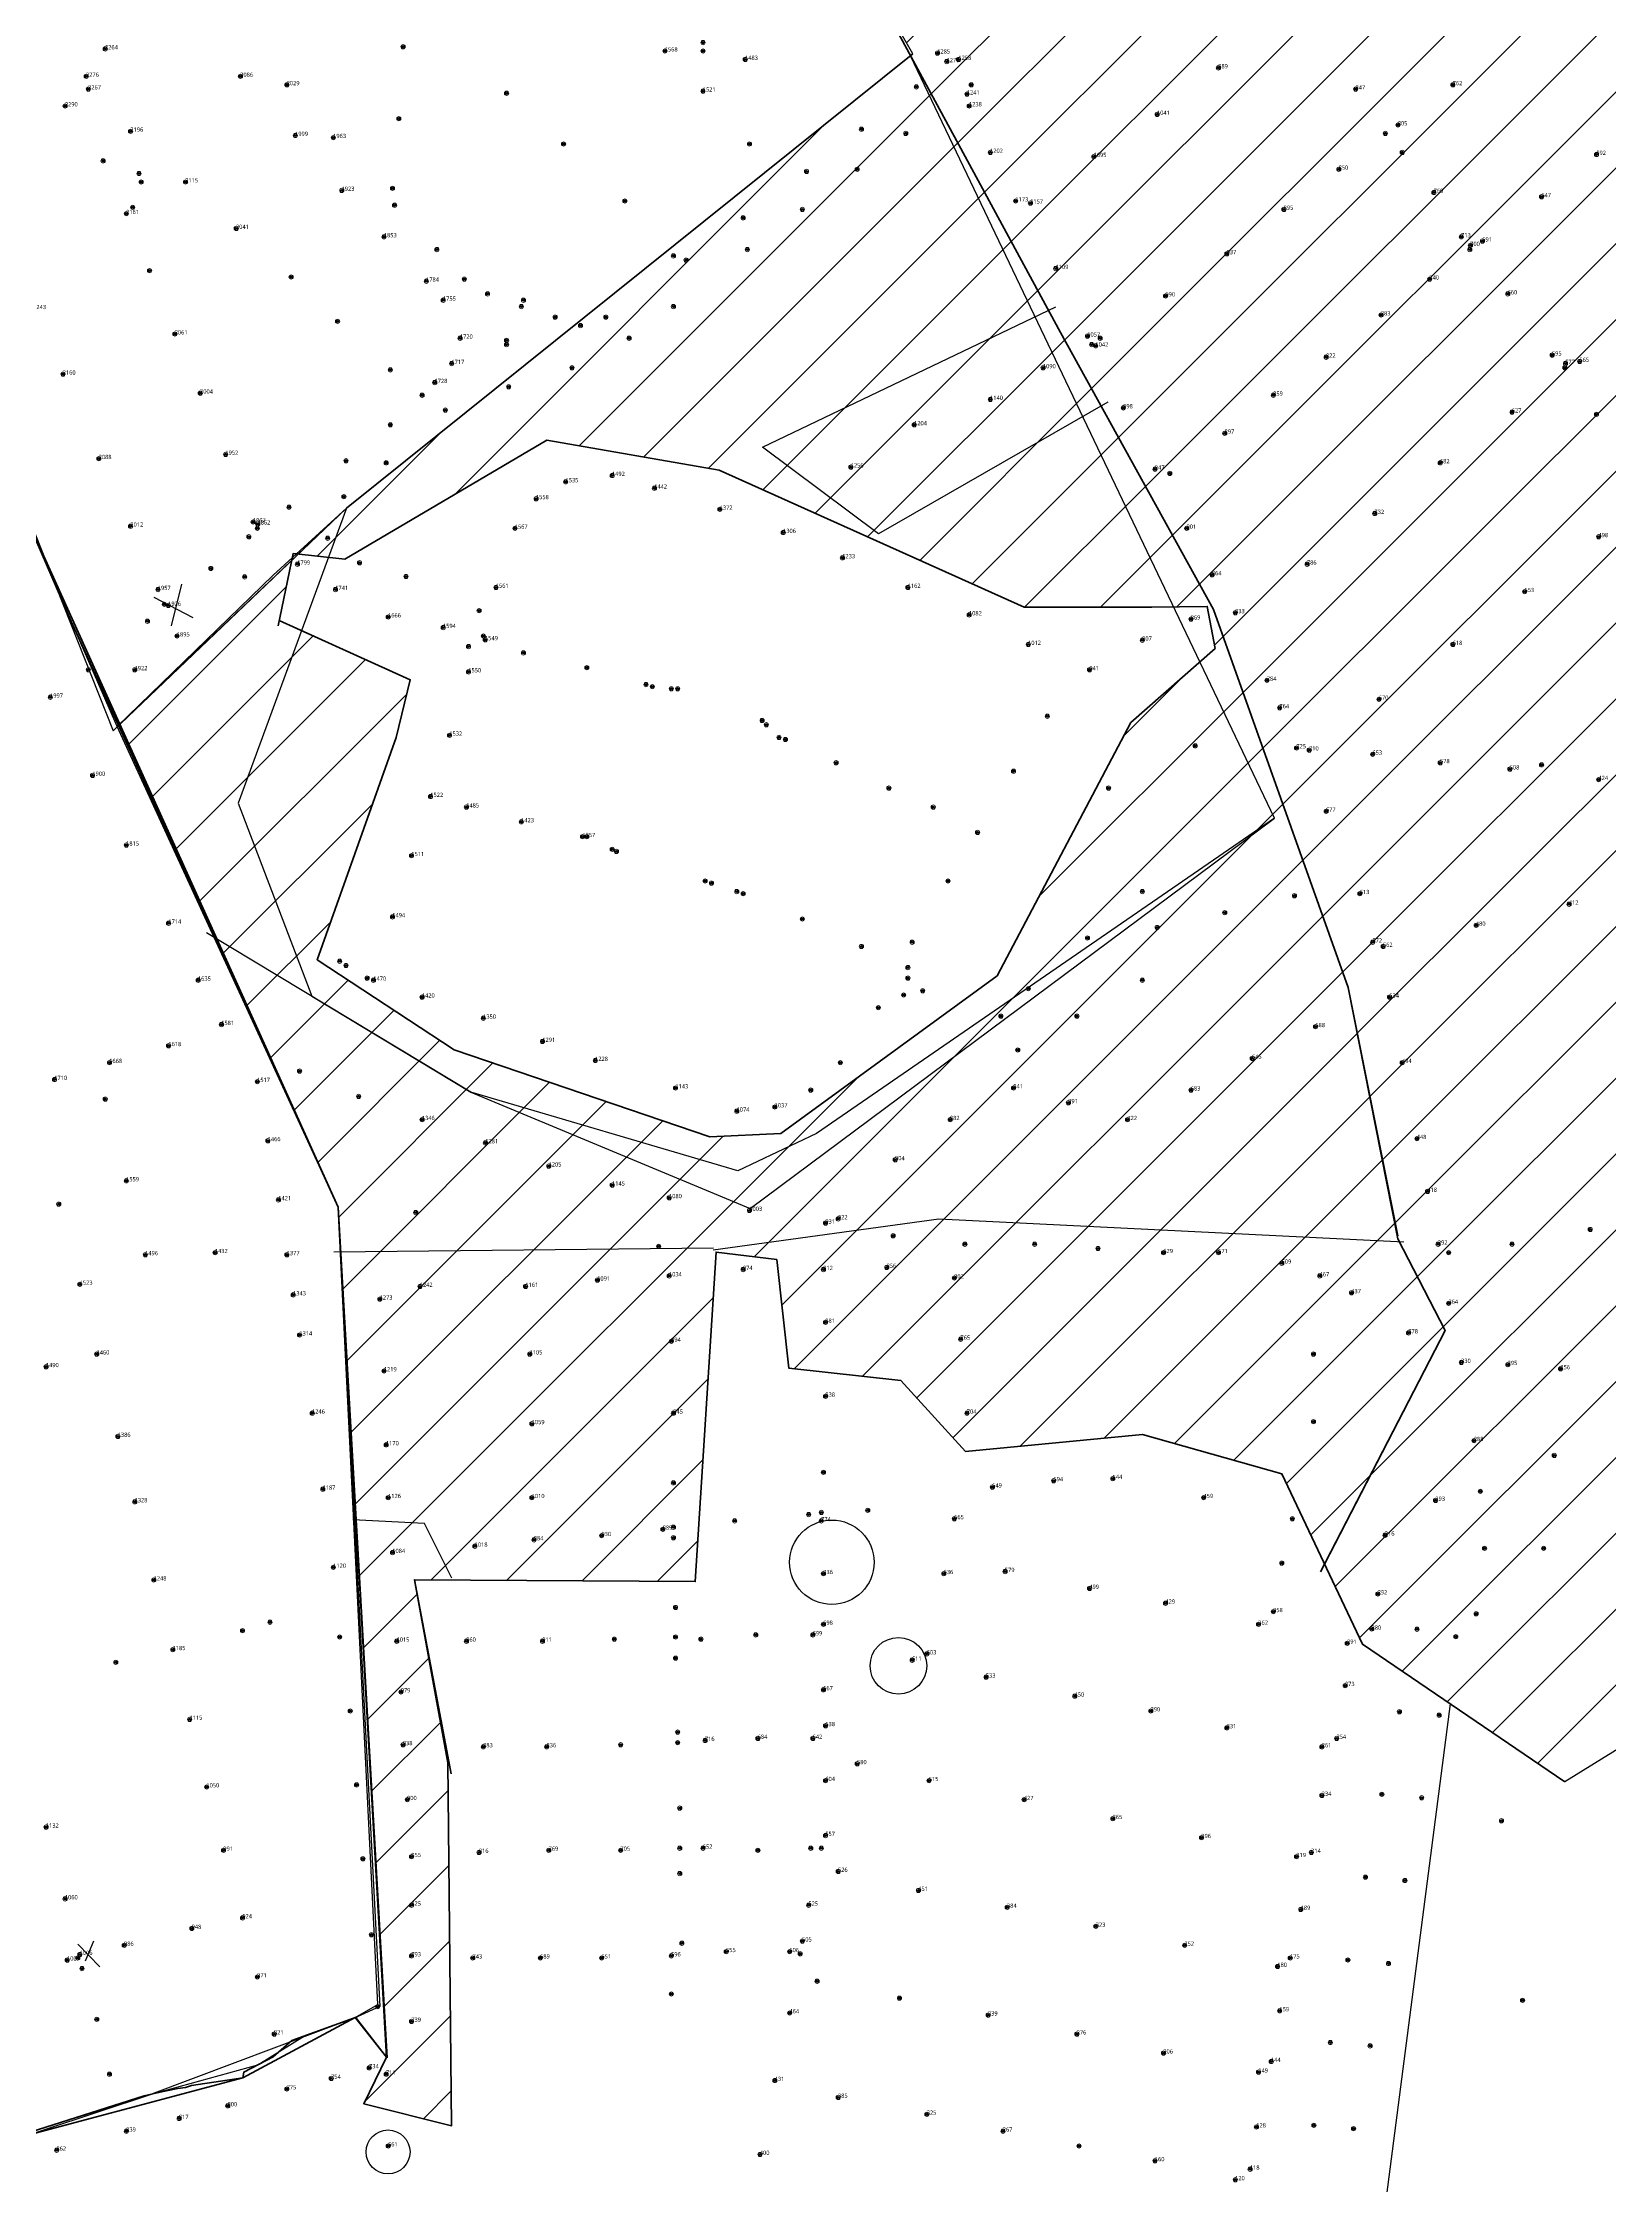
# Model space of a CAD drawing. Header units: millimetres. Extents: x 292691 to 302352, y 7824595 to 7836845.
# Drawn here: x 298081 to 298822, y 7830200 to 7831214 of the extents above; entities that cross this region are included whole.
import ezdxf

# ---------------------------------------------------------------- set-up
doc = ezdxf.new("R2010")
doc.units = ezdxf.units.MM
doc.layers.add('lista_postes', color=1, linetype='Continuous')
doc.layers.add('MANCHA_LIMITE', color=6, linetype='Continuous')
doc.styles.add('MtXpl_Open_Sans', font='')
doc.styles.get('MtXpl_Open_Sans').set_extended_font_data('Open Sans')
pattern_1 = [(45, (-10000, 0), (-17.96051224, 17.96051224), [])]

# ---------------------------------------------------------------- blocks, each defined once
blk = doc.blocks.new('symbolLayer0')
at = {"linetype": 'Continuous'}
h = blk.add_hatch(color=1, dxfattribs=at)
edge = h.paths.add_edge_path()
edge.add_arc((0.1, 0.1), 0.5, 0, 360)
at = {"color": 1, "linetype": 'Continuous', "lineweight": 20}
blk.add_circle((0.1, 0.1), 1, dxfattribs=at)
at = {"color": 1, "linetype": 'Continuous'}
blk.add_circle((0.1, 0.1), 0.5, dxfattribs=at)

msp = doc.modelspace()

# ---------------------------------------------------------------- hatches: boundary and pattern name
h = msp.add_hatch()
h.set_pattern_fill('ANSI31', color=256, scale=8)
h.set_pattern_definition(pattern_1)
h.paths.add_polyline_path([(298624.2, 7832139.2), (298230.8, 7831548.3), (298248, 7831529.8), (298266.6, 7831513.4), (298351.6, 7831414.2), (298464.1, 7831258.5), (298492.4, 7831208.7), (298491.4, 7831207.9), (298562.4, 7831076.9), (298634.8, 7830945.7), (298698.5, 7830766.7), (298722.5, 7830646.9), (298744.4, 7830604.2), (298687.4, 7830493.6), (298705.3, 7830455.7), (298801.1, 7830390.5), (299498.1, 7830821.4), (299325.3, 7831494.3)])
h.paths.add_polyline_path([(298323.7, 7832748.1), (297491.1, 7832783.1), (297193.3, 7832413.3), (297158.5, 7832289.8), (297112.3, 7832226.1), (297122.4, 7832218.8), (297129.3, 7832215.5), (297146.7, 7832201.2), (297213.1, 7832153.1), (297224, 7832126.4), (297305.8, 7832057.2), (297362.6, 7832029.9), (297412.8, 7832097.1), (297404, 7832140.3), (297580, 7832185.7), (297660.9, 7832080.2), (297828.1, 7831958.1), (297926, 7831902.7), (298039.6, 7831782.2), (298076.3, 7831714.6), (298230.8, 7831548.3), (298624.2, 7832139.2)])
h = msp.add_hatch()
h.set_pattern_fill('ANSI31', color=256, scale=8)
h.set_pattern_definition(pattern_1)
h.paths.add_polyline_path([(298562.4, 7831076.9), (298491.4, 7831207.9), (298224.3, 7830993.7), (298200.7, 7830972.1), (298223.5, 7830969.5), (298319.2, 7831025.8), (298400.8, 7831011.7), (298545.1, 7830946.7), (298605.6, 7830946.7), (298631.8, 7830947.1), (298635.5, 7830927.2), (298595.6, 7830892.1), (298532.3, 7830772.2), (298429.9, 7830697.6), (298396.4, 7830695.9), (298275.3, 7830737.2), (298210.5, 7830779.8), (298247.8, 7830885.1), (298254.5, 7830912.4), (298192.5, 7830940.4), (298198.7, 7830970.2), (298189.6, 7830961.9), (298117, 7830891.3), (298220.3, 7830662.6), (298243.5, 7830259.8), (298243.3, 7830260.2), (298232.5, 7830238.1), (298274.1, 7830227.7), (298272.3, 7830399.5), (298256.5, 7830486.2), (298389.4, 7830485.4), (298399.3, 7830641.4), (298428, 7830637.8), (298433.8, 7830586.4), (298486.7, 7830580.6), (298517.3, 7830547), (298601.1, 7830555), (298667.2, 7830536.4), (298687.4, 7830493.6), (298744.4, 7830604.2), (298722.1, 7830647.7), (298698.5, 7830766.7), (298634.8, 7830945.7)])

# ---------------------------------------------------------------- linework, layer by layer
at = {"color": 3}
msp.add_line((298689, 7829979.8), (298747, 7830427.4), dxfattribs=at)
for points in [[(297491.1, 7832783.1), (298323.7, 7832748.1), (298624.2, 7832139.2), (299325.3, 7831494.3), (299498.1, 7830821.4), (298801.1, 7830390.5)], [(297828.1, 7831958.2), (297853.9, 7831852), (297868.1, 7831752.7), (297851.6, 7831621.7), (297888.4, 7831594.2), (297920.4, 7831400.9), (297920.1, 7831378.1), (298069.8, 7830999.3), (298113.8, 7830888.2), (298224.3, 7830993.7), (298492.4, 7831208.7), (298464.1, 7831258.5), (298415.1, 7831326.3), (298351.6, 7831414.2), (298266.6, 7831513.4), (298229.3, 7831546.2), (298182.4, 7831596), (298086.1, 7831698.8), (298028.9, 7831790.4), (297920.1, 7831903.1), (297828.1, 7831958.1)], [(298115.8, 7830890.2), (298068.4, 7830998.9), (297916.5, 7831378.2), (297920.4, 7831400.9), (297911, 7831457.7), (297888.4, 7831594.2), (297849.1, 7831621.6), (297868.1, 7831752.7), (297853.9, 7831852), (297828.1, 7831958.2)], [(297986.8, 7830184.8), (298055.1, 7830217.2), (298132, 7830242.7), (298182.3, 7830256.5), (298204.4, 7830270.2), (298228.5, 7830279), (298239.1, 7830285.1), (298220.3, 7830662.6), (298115.8, 7830890.2), (298224.3, 7830993.7), (298173, 7830854), (298207.9, 7830762.5), (298283.2, 7830717.1), (298415.5, 7830662), (298663.6, 7830846.9), (298491.4, 7831207.9), (298467, 7831253)], [(298584.7, 7831043.8), (298476.2, 7830981.5), (298421.2, 7831022.5), (298560.1, 7831088.9)], [(297467.2, 7830703.6), (297553.6, 7830850.8), (297796.8, 7830925.2), (298068.4, 7830998.9), (298220.3, 7830662.6), (298240.1, 7830284.1), (298229.3, 7830279.3), (298132, 7830242.7), (298053.1, 7830217.8), (297983.6, 7830177.1), (297992.2, 7830107.9), (297888.7, 7830097), (297881.2, 7830285.8), (297608.1, 7830381.2), (297519.9, 7830411.3), (297467.8, 7830711.5), (297553.6, 7830850.8), (298068.4, 7830998.9)], [(298141.4, 7830937.9), (298146.3, 7830957.6)], [(298151.8, 7830941.7), (298133.3, 7830951.4)], [(298663.6, 7830846.9), (298446.8, 7830697.6), (298409.6, 7830679.9), (298283.2, 7830717.1), (298158, 7830792.6)], [(298397.9, 7830642.5), (298504.7, 7830657.2), (298724.9, 7830646.3)], [(298398, 7830643.3), (298218.3, 7830641.4)], [(298274.2, 7830487), (298261.2, 7830512.8), (298227.3, 7830514.6)], [(298097.2, 7830313.7), (298107.6, 7830303)], [(298097.2, 7830313.7), (298107.6, 7830303)], [(298100.8, 7830305.8), (298104.7, 7830315.2)], [(298100.8, 7830305.8), (298104.7, 7830315.2)]]:
    msp.add_lwpolyline(points)
at = {"color": 2, "lineweight": 100}
for points in [[(298722, 7830649.1), (298698.5, 7830766.7), (298634.8, 7830945.7), (298562.4, 7831076.9), (298464.1, 7831258.5), (298351.6, 7831414.2), (298266.6, 7831513.4), (298229.3, 7831546.2), (298624.2, 7832139.2)], [(298722.1, 7830647.7), (298698.5, 7830766.7), (298634.8, 7830945.7), (298562.4, 7831076.9), (298464.1, 7831258.5), (298351.6, 7831414.2), (298266.6, 7831513.4), (298229.3, 7831546.2), (298624.2, 7832139.2)], [(298243.5, 7830259.9), (298220.3, 7830662.6), (298094, 7830939.9), (298027.9, 7831092.5), (297978.4, 7831212.9), (297919.7, 7831372.8), (297916.5, 7831378.2), (297920.4, 7831400.9), (297902.9, 7831491.1), (297888.4, 7831594.2), (297851.4, 7831620), (297868.1, 7831752.7), (297853.9, 7831852), (297828.1, 7831958.2)], [(298243.5, 7830259.9), (298220.3, 7830662.6), (298094, 7830939.9), (298027.9, 7831092.5), (297978.4, 7831212.9), (297919.7, 7831372.8), (297916.5, 7831378.2), (297920.4, 7831400.9), (297902.9, 7831491.1), (297888.4, 7831594.2), (297851.4, 7831620), (297868.1, 7831752.7), (297853.9, 7831852), (297828.1, 7831958.2)], [(298115.8, 7830890.2), (298189.6, 7830961.9), (298224.3, 7830993.7), (298492.4, 7831208.7)], [(298801.1, 7830390.5), (298705.3, 7830455.7), (298667.2, 7830536.4), (298601.1, 7830555), (298517.3, 7830547), (298486.7, 7830580.6), (298433.8, 7830586.4), (298428, 7830637.8), (298399.3, 7830641.4), (298389.4, 7830485.4), (298256.5, 7830486.2), (298273.9, 7830394.3)], [(298801.1, 7830390.5), (298705.3, 7830455.7), (298667.2, 7830536.4), (298601.1, 7830555), (298517.3, 7830547), (298486.7, 7830580.6), (298433.8, 7830586.4), (298428, 7830637.8), (298399.3, 7830641.4), (298389.4, 7830485.4), (298256.5, 7830486.2), (298272.3, 7830399.5)], [(298722.1, 7830647.7), (298744.4, 7830604.2), (298685.5, 7830490)], [(298722.1, 7830647.7), (298744.4, 7830604.2), (298687.4, 7830493.6)], [(298228.4, 7830279.2), (298243.3, 7830260.2), (298232.5, 7830238.1), (298274.1, 7830227.7), (298272.3, 7830399.5)], [(298228.4, 7830279.2), (298243.3, 7830260.2), (298232.5, 7830238.1), (298274.1, 7830227.7), (298272.3, 7830399.5)], [(298229.3, 7830279.3), (298198.5, 7830268.1), (298189.6, 7830260.3), (298175.7, 7830253.1), (298175.2, 7830250.3), (298150.9, 7830246.7), (298148.1, 7830245.8), (298144.5, 7830245.4), (298135.4, 7830243.4), (298128.5, 7830241.9), (298053.1, 7830217.8), (298053.7, 7830216.5)], [(298229.3, 7830279.3), (298198.5, 7830268.1), (298189.6, 7830260.3), (298175.7, 7830253.1), (298175.2, 7830250.3), (298150.9, 7830246.7), (298148.1, 7830245.8), (298144.5, 7830245.4), (298135.4, 7830243.4), (298128.5, 7830241.9), (298053.1, 7830217.8), (298053.7, 7830216.5)]]:
    msp.add_lwpolyline(points, dxfattribs=at)
at = {"color": 30, "lineweight": 100}
msp.add_lwpolyline([(298115.8, 7830890.2), (298189.6, 7830961.9), (298224.3, 7830993.7), (298492.4, 7831208.7)], dxfattribs=at)
at = {"color": 5, "lineweight": 100}
msp.add_lwpolyline([(298191.9, 7830938), (298199.1, 7830972.2), (298223.5, 7830969.5), (298319.2, 7831025.8), (298400.8, 7831011.7), (298545.1, 7830946.7), (298605.6, 7830946.7), (298631.8, 7830947.1), (298635.5, 7830927.2), (298595.6, 7830892.1), (298532.3, 7830772.2), (298429.9, 7830697.6), (298396.4, 7830695.9), (298275.3, 7830737.2), (298210.5, 7830779.8), (298247.8, 7830885.1), (298254.5, 7830912.4), (298192.4, 7830940.5)], dxfattribs=at)
msp.add_lwpolyline([(298191.9, 7830938), (298199.1, 7830972.2), (298223.5, 7830969.5), (298319.2, 7831025.8), (298400.8, 7831011.7), (298545.1, 7830946.7), (298605.6, 7830946.7), (298631.8, 7830947.1), (298635.5, 7830927.2), (298595.6, 7830892.1), (298532.3, 7830772.2), (298429.9, 7830697.6), (298396.4, 7830695.9), (298275.3, 7830737.2), (298210.5, 7830779.8), (298247.8, 7830885.1), (298254.5, 7830912.4), (298192.4, 7830940.5)], dxfattribs=at)
at = {"color": 3}
for centre, radius in [((298454.1, 7830494.5), 20), ((298485.6, 7830445.5), 13.4), ((298244, 7830215.3), 10.4)]:
    msp.add_circle(centre, radius, dxfattribs=at)
at = {"layer": 'MANCHA_LIMITE', "lineweight": 53}
msp.add_lwpolyline([(297467.8, 7830711.5), (297519.2, 7830411.6), (297881.2, 7830285.8), (297888.7, 7830097), (297992.2, 7830107.9), (297982.9, 7830182.9), (298053.1, 7830217.8), (298175.2, 7830250.3), (298228.5, 7830279), (298243.3, 7830260.2), (298220.3, 7830662.6), (298068.4, 7830998.9), (297553.6, 7830850.8), (297467.8, 7830711.5)], close=True, dxfattribs=at)

# ---------------------------------------------------------------- block references
at = {"layer": 'lista_postes', "color": 0}
for p in [(298110, 7831211), (298251, 7831212), (298375, 7831210), (298393, 7831214), (298393, 7831210), (298504, 7831209), (298101, 7831198), (298174, 7831198), (298413, 7831206), (298508.4, 7831205), (298514, 7831206), (298637, 7831202), (298102, 7831192), (298196, 7831194), (298300, 7831190), (298393, 7831191), (298494, 7831193), (298518, 7831189.6), (298520, 7831194), (298702, 7831192), (298748, 7831194), (298091, 7831184), (298249, 7831178), (298519, 7831184), (298608, 7831180), (298122, 7831172), (298200, 7831170), (298218, 7831169), (298468, 7831173), (298489, 7831171), (298716, 7831171), (298722, 7831175), (298109, 7831158), (298327, 7831166), (298415, 7831166), (298529, 7831162), (298578, 7831160), (298724, 7831162), (298816, 7831161), (298126, 7831152), (298127, 7831148), (298148, 7831148), (298442, 7831153), (298466, 7831154), (298694, 7831154), (298222, 7831144), (298246, 7831145), (298356, 7831139), (298541, 7831139), (298548, 7831138), (298739, 7831143), (298790, 7831141), (298120, 7831133), (298123, 7831136), (298247, 7831137), (298412, 7831131), (298440, 7831135), (298668, 7831135), (298172, 7831126), (298242, 7831122), (298752, 7831122), (298756.3, 7831118), (298762, 7831120), (298267, 7831116), (298379, 7831113), (298385, 7831111), (298414, 7831116), (298560, 7831107), (298641, 7831114), (298756, 7831116), (298131, 7831106), (298198, 7831103), (298262, 7831101), (298280, 7831102), (298737, 7831102), (298270, 7831092), (298291, 7831095), (298307, 7831089), (298308, 7831092), (298379, 7831089), (298612, 7831094), (298774, 7831095), (298220, 7831082), (298323, 7831084), (298335, 7831080), (298347, 7831084), (298714, 7831085), (298143, 7831076), (298278, 7831074), (298300, 7831073), (298300, 7831071), (298358, 7831074), (298575, 7831075), (298577, 7831071), (298578.9, 7831070.4), (298581, 7831074), (298090, 7831057), (298245, 7831059), (298274, 7831062), (298331, 7831060), (298554, 7831060), (298688, 7831065), (298795, 7831066), (298801, 7831060), (298801.3, 7831062), (298808, 7831063), (298155, 7831048), (298260, 7831047), (298266, 7831053), (298301, 7831051), (298663, 7831047), (298271, 7831040), (298529, 7831045), (298592, 7831041), (298776, 7831039), (298816, 7831038), (298245, 7831033), (298493, 7831033), (298640, 7831029), (298107, 7831017), (298167, 7831019), (298224, 7831016), (298243, 7831015), (298328, 7831006), (298350, 7831009), (298463, 7831013), (298607, 7831012), (298614, 7831010), (298742, 7831015), (298223, 7830999), (298314, 7830998), (298370, 7831003), (298122, 7830985), (298180, 7830987), (298182.2, 7830986), (298197, 7830994), (298401, 7830993), (298711, 7830991), (298178, 7830980), (298182, 7830984), (298215.3, 7830979.3), (298304, 7830984), (298431, 7830982), (298622, 7830984), (298817, 7830980), (298160, 7830965), (298201, 7830967), (298230.4, 7830967.7), (298459, 7830970), (298679, 7830967), (298135, 7830955), (298176, 7830961), (298219, 7830955), (298252.4, 7830961.2), (298295, 7830956), (298490, 7830956), (298634, 7830962), (298138, 7830948), (298139.9, 7830947.5), (298287, 7830945), (298782, 7830954), (298130, 7830940), (298244, 7830942), (298270, 7830937), (298519, 7830943), (298624, 7830941), (298645, 7830944), (298144, 7830933), (298282, 7830928), (298289, 7830933), (298289.9, 7830931.2), (298308, 7830925), (298547, 7830929), (298601, 7830931), (298748, 7830929), (298102, 7830917), (298124, 7830917), (298282, 7830916), (298338, 7830918), (298576, 7830917), (298084, 7830904), (298366, 7830910), (298369, 7830909), (298378, 7830908), (298381, 7830908), (298660, 7830912), (298556, 7830895), (298666, 7830899), (298713, 7830903), (298273, 7830886), (298421, 7830893), (298423, 7830891), (298429, 7830885), (298432, 7830884), (298626, 7830881), (298674, 7830880), (298680, 7830879), (298710, 7830877), (298104, 7830867), (298456, 7830873), (298540, 7830869), (298742, 7830873), (298775, 7830870), (298790, 7830872), (298817, 7830865), (298264, 7830857), (298481, 7830861), (298585, 7830861), (298281, 7830852), (298307, 7830845), (298502, 7830852), (298688, 7830850), (298120, 7830834), (298336, 7830838), (298338, 7830838), (298523, 7830840), (298255, 7830829), (298350, 7830832), (298352, 7830831), (298394, 7830817), (298397, 7830816), (298509, 7830817), (298409, 7830812), (298412, 7830811), (298601, 7830812), (298673, 7830810), (298704, 7830811), (298803, 7830806), (298140, 7830797), (298246, 7830800), (298440, 7830799), (298608, 7830795), (298640, 7830802), (298759, 7830796), (298468, 7830786), (298492, 7830788), (298575, 7830790), (298710, 7830788), (298715, 7830786), (298221, 7830779), (298224, 7830777), (298490, 7830776), (298154, 7830770), (298234, 7830771), (298237, 7830770), (298260, 7830762), (298488, 7830763), (298490, 7830771), (298497, 7830765), (298547, 7830766), (298601, 7830770), (298718, 7830762), (298289, 7830752), (298476, 7830757), (298534, 7830753), (298570, 7830753), (298165, 7830749), (298683, 7830748), (298140, 7830739), (298317, 7830741), (298342, 7830732), (298542, 7830737), (298653, 7830733), (298086, 7830723), (298112, 7830731), (298182, 7830722), (298202, 7830727), (298458, 7830731), (298724, 7830731), (298110, 7830713.7), (298230, 7830715), (298380, 7830719), (298444, 7830718), (298540, 7830719), (298566, 7830712), (298624, 7830718), (298260, 7830704), (298409, 7830708), (298427, 7830710), (298510, 7830704), (298594, 7830704), (298187, 7830694), (298290, 7830693), (298731, 7830695), (298320, 7830682), (298484, 7830685), (298120, 7830675), (298350, 7830673), (298088, 7830664), (298192, 7830666), (298377, 7830667), (298415, 7830661), (298736, 7830670), (298257, 7830660), (298451, 7830655), (298457, 7830657), (298813, 7830652), (298162, 7830641), (298372, 7830644), (298483, 7830649), (298517, 7830645), (298550, 7830645), (298580, 7830643), (298611, 7830641), (298637, 7830641), (298741, 7830645), (298746, 7830641), (298776, 7830645), (298129, 7830640), (298196, 7830640), (298377, 7830630), (298412, 7830633), (298450, 7830633), (298480, 7830634), (298667, 7830636), (298685, 7830630), (298098, 7830626), (298199, 7830621), (298259, 7830625), (298309, 7830625), (298343, 7830628), (298512, 7830629), (298700, 7830622), (298240, 7830619), (298746, 7830617), (298202, 7830602), (298451, 7830608), (298515, 7830600), (298727, 7830603), (298106, 7830593), (298311, 7830593), (298378, 7830599), (298682, 7830593), (298082, 7830587), (298242, 7830585), (298752, 7830589), (298774, 7830588), (298799, 7830586), (298451, 7830573), (298208, 7830565), (298312, 7830560), (298379, 7830565), (298518, 7830565), (298682, 7830561), (298116, 7830554), (298243, 7830550), (298758, 7830552), (298796, 7830545), (298213, 7830529), (298379, 7830532), (298450, 7830537), (298530, 7830530), (298559, 7830533), (298587, 7830534), (298124, 7830523), (298244, 7830525), (298312, 7830525), (298471, 7830519), (298630, 7830525), (298739.8, 7830523.7), (298761, 7830528), (298374, 7830510), (298379, 7830511), (298408, 7830514), (298443, 7830517), (298449, 7830518), (298449, 7830514), (298512, 7830515), (298672, 7830515), (298246, 7830499), (298285, 7830502), (298313, 7830505), (298345, 7830507), (298379, 7830506), (298715.9, 7830507.2), (298763, 7830501), (298791, 7830501), (298218, 7830492), (298450, 7830489), (298507, 7830489), (298536, 7830490), (298667, 7830494), (298133, 7830486), (298576, 7830482), (298712.5, 7830479.4), (298380, 7830473), (298612, 7830475), (298663, 7830471), (298759, 7830470), (298175, 7830462), (298188, 7830466), (298221, 7830459), (298351, 7830458), (298380, 7830459), (298392, 7830458), (298418, 7830460), (298445, 7830460), (298450, 7830465), (298656, 7830465), (298709.6, 7830462.8), (298731, 7830462.7), (298749.4, 7830459.2), (298142, 7830453), (298248, 7830457), (298281, 7830457), (298317, 7830457), (298380, 7830449), (298492, 7830448), (298499, 7830451), (298698, 7830456), (298115, 7830447), (298527, 7830440), (298250, 7830433), (298450, 7830434), (298569, 7830431), (298697, 7830436), (298150, 7830420), (298226, 7830424), (298451, 7830417), (298605, 7830424), (298722.7, 7830423.6), (298741.5, 7830422), (298251, 7830408), (298289, 7830407), (298319, 7830407), (298354, 7830408), (298381, 7830414), (298381, 7830409), (298394, 7830410), (298419, 7830411), (298445, 7830411), (298641, 7830416), (298686, 7830407), (298693, 7830411), (298466, 7830399), (298158, 7830388), (298229, 7830389), (298451, 7830391), (298500, 7830391), (298253, 7830382), (298382, 7830378), (298545, 7830382), (298686, 7830384), (298714.4, 7830384.5), (298733.2, 7830382.9), (298082, 7830369), (298587, 7830373), (298771, 7830372), (298166, 7830358), (298287, 7830357), (298320, 7830358), (298354, 7830358), (298382, 7830359), (298393, 7830359), (298419, 7830358), (298444, 7830359), (298449, 7830359), (298451, 7830365), (298629, 7830364), (298681, 7830357), (298232, 7830354), (298255, 7830355), (298382, 7830347), (298457, 7830348), (298674, 7830355), (298495, 7830339), (298706.6, 7830345.3), (298725.3, 7830343.7), (298091, 7830335), (298175, 7830326), (298255, 7830332), (298443, 7830332), (298537, 7830331), (298676, 7830330), (298151, 7830321), (298236, 7830318), (298579, 7830322), (298092, 7830306), (298097, 7830307), (298098, 7830308.7), (298119, 7830313), (298255, 7830308), (298284, 7830307), (298316, 7830307), (298345, 7830307), (298378, 7830308), (298383, 7830314), (298404, 7830310), (298434, 7830310), (298439, 7830309), (298440, 7830315), (298621, 7830313), (298671, 7830307), (298698.3, 7830306.1), (298099, 7830302), (298182, 7830298), (298447, 7830296), (298665, 7830303), (298717.5, 7830304.4), (298378, 7830290), (298486, 7830288), (298781, 7830287), (298106, 7830278), (298239, 7830284), (298255, 7830277), (298434, 7830281), (298528, 7830280), (298666, 7830282), (298190, 7830271), (298570, 7830271), (298690, 7830267), (298708.8, 7830265.4), (298235, 7830255), (298611, 7830262), (298662, 7830258), (298112, 7830252), (298196, 7830245), (298217, 7830250), (298243, 7830252), (298427, 7830249), (298656, 7830253), (298168, 7830237), (298457, 7830241), (298120, 7830225), (298145, 7830231), (298499, 7830233), (298535, 7830225), (298655, 7830227), (298682.2, 7830227.8), (298701, 7830226.2), (298087, 7830216), (298244, 7830218), (298420, 7830214), (298571, 7830218), (298607, 7830211), (298652, 7830207), (298645, 7830202)]:
    msp.add_blockref('symbolLayer0', p, dxfattribs=at)

# ---------------------------------------------------------------- texts
at = {"layer": 'lista_postes', "color": 4, "linetype": 'Continuous', "style": 'MtXpl_Open_Sans'}
for s, p in [('2264', (298110, 7831210.9)), ('1568', (298375, 7831209.9)), ('1285', (298504, 7831208.9)), ('2276', (298101, 7831197.9)), ('2086', (298174, 7831197.9)), ('1483', (298413, 7831205.9)), ('1276', (298508.4, 7831204.8)), ('1258', (298514, 7831205.9)), ('989', (298637, 7831201.9)), ('2267', (298102, 7831191.9)), ('2029', (298196, 7831193.9)), ('1521', (298393, 7831190.9)), ('1241', (298518, 7831189.5)), ('847', (298702, 7831191.9)), ('762', (298748, 7831193.9)), ('2290', (298091, 7831183.9)), ('1238', (298519, 7831183.9)), ('1041', (298608, 7831179.9)), ('2196', (298122, 7831171.9)), ('1999', (298200, 7831169.9)), ('1963', (298218, 7831168.9)), ('805', (298722, 7831174.9)), ('1202', (298529, 7831161.9)), ('1095', (298578, 7831159.9)), ('592', (298816, 7831160.9)), ('2115', (298148, 7831147.9)), ('850', (298694, 7831153.9)), ('1923', (298222, 7831143.9)), ('1173', (298541, 7831138.9)), ('1157', (298548, 7831137.9)), ('760', (298739, 7831142.9)), ('647', (298790, 7831140.9)), ('2161', (298120, 7831132.9)), ('895', (298668, 7831134.9)), ('2041', (298172, 7831125.9)), ('1853', (298242, 7831121.9)), ('713', (298752, 7831121.9)), ('700', (298756.3, 7831117.8)), ('691', (298762, 7831119.9)), ('1109', (298560, 7831106.9)), ('937', (298641, 7831113.9)), ('1784', (298262, 7831100.9)), ('740', (298737, 7831101.9)), ('2243', (298076, 7831087.9)), ('1755', (298270, 7831091.9)), ('990', (298612, 7831093.9)), ('660', (298774, 7831094.9)), ('2061', (298143, 7831075.9)), ('783', (298714, 7831084.9)), ('1720', (298278, 7831073.9)), ('1057', (298575, 7831074.9)), ('1042', (298578.9, 7831070.2)), ('595', (298795, 7831065.9)), ('2160', (298090, 7831056.9)), ('1717', (298274, 7831061.9)), ('1090', (298554, 7831059.9)), ('822', (298688, 7831064.9)), ('577', (298801.3, 7831061.9)), ('565', (298808, 7831062.9)), ('2004', (298155, 7831047.9)), ('1728', (298266, 7831052.9)), ('1140', (298529, 7831044.9)), ('859', (298663, 7831046.9)), ('998', (298592, 7831040.9)), ('627', (298776, 7831038.9)), ('1204', (298493, 7831032.9)), ('897', (298640, 7831028.9)), ('2088', (298107, 7831016.9)), ('1952', (298167, 7831018.9)), ('682', (298742, 7831014.9)), ('1535', (298328, 7831005.9)), ('1492', (298350, 7831008.9)), ('1256', (298463, 7831012.9)), ('947', (298607, 7831011.9)), ('1558', (298314, 7830997.9)), ('1442', (298370, 7831002.9)), ('2012', (298122, 7830984.9)), ('1867', (298180, 7830986.9)), ('1862', (298182.2, 7830985.9)), ('1372', (298401, 7830992.9)), ('732', (298711, 7830990.9)), ('1567', (298304, 7830983.9)), ('1306', (298431, 7830981.9)), ('901', (298622, 7830983.9)), ('498', (298817, 7830979.9)), ('1799', (298201, 7830966.9)), ('1233', (298459, 7830969.9)), ('786', (298679, 7830966.9)), ('1957', (298135, 7830954.9)), ('1741', (298219, 7830954.9)), ('1561', (298295, 7830955.9)), ('1162', (298490, 7830955.9)), ('864', (298634, 7830961.9)), ('553', (298782, 7830953.9)), ('1926', (298139.9, 7830947.4)), ('833', (298645, 7830943.9)), ('1666', (298244, 7830941.9)), ('1594', (298270, 7830936.9)), ('1082', (298519, 7830942.9)), ('869', (298624, 7830940.9)), ('1895', (298144, 7830932.9)), ('1549', (298289.9, 7830931.1)), ('1012', (298547, 7830928.9)), ('907', (298601, 7830930.9)), ('618', (298748, 7830928.9)), ('1922', (298124, 7830916.9)), ('1550', (298282, 7830915.9)), ('941', (298576, 7830916.9)), ('1997', (298084, 7830903.9)), ('784', (298660, 7830911.9)), ('670', (298713, 7830902.9)), ('764', (298666, 7830898.9)), ('1532', (298273, 7830885.9)), ('725', (298674, 7830879.9)), ('710', (298680, 7830878.9)), ('653', (298710, 7830876.9)), ('578', (298742, 7830872.9)), ('1900', (298104, 7830866.9)), ('508', (298775, 7830869.9)), ('424', (298817, 7830864.9)), ('1522', (298264, 7830856.9)), ('1485', (298281, 7830851.9)), ('1423', (298307, 7830844.9)), ('677', (298688, 7830849.9)), ('1815', (298120, 7830833.9)), ('1357', (298336, 7830837.9)), ('1511', (298255, 7830828.9)), ('613', (298704, 7830810.9)), ('412', (298803, 7830805.9)), ('1714', (298140, 7830796.9)), ('1494', (298246, 7830799.9)), ('480', (298759, 7830795.9)), ('572', (298710, 7830787.9)), ('562', (298715, 7830785.9)), ('1635', (298154, 7830769.9)), ('1470', (298237, 7830769.9)), ('1420', (298260, 7830761.9)), ('534', (298718, 7830761.9)), ('1350', (298289, 7830751.9)), ('1581', (298165, 7830748.9)), ('1291', (298317, 7830740.9)), ('588', (298683, 7830747.9)), ('1668', (298112, 7830730.9)), ('1618', (298140, 7830738.9)), ('1228', (298342, 7830731.9)), ('645', (298653, 7830732.9)), ('494', (298724, 7830730.9)), ('1710', (298086, 7830722.9)), ('1517', (298182, 7830721.9)), ('1143', (298380, 7830718.9)), ('841', (298540, 7830718.9)), ('791', (298566, 7830711.9)), ('683', (298624, 7830717.9)), ('1346', (298260, 7830703.9)), ('1074', (298409, 7830707.9)), ('1037', (298427, 7830709.9)), ('882', (298510, 7830703.9)), ('722', (298594, 7830703.9)), ('1466', (298187, 7830693.9)), ('1281', (298290, 7830692.9)), ('448', (298731, 7830694.9)), ('1205', (298320, 7830681.9)), ('904', (298484, 7830684.9)), ('1559', (298120, 7830674.9)), ('1145', (298350, 7830672.9)), ('418', (298736, 7830669.9)), ('1421', (298192, 7830665.9)), ('1080', (298377, 7830666.9)), ('1003', (298415, 7830660.9)), ('931', (298451, 7830654.9)), ('922', (298457, 7830656.9)), ('1496', (298129, 7830639.9)), ('1432', (298162, 7830640.9)), ('1377', (298196, 7830639.9)), ('629', (298611, 7830640.9)), ('571', (298637, 7830640.9)), ('392', (298741, 7830644.9)), ('1034', (298377, 7830629.9)), ('974', (298412, 7830632.9)), ('912', (298450, 7830632.9)), ('856', (298480, 7830633.9)), ('509', (298667, 7830635.9)), ('467', (298685, 7830629.9)), ('1523', (298098, 7830625.9)), ('1343', (298199, 7830620.9)), ('1273', (298240, 7830618.9)), ('1242', (298259, 7830624.9)), ('1161', (298309, 7830624.9)), ('1091', (298343, 7830627.9)), ('802', (298512, 7830628.9)), ('437', (298700, 7830621.9)), ('364', (298746, 7830616.9)), ('1314', (298202, 7830601.9)), ('994', (298378, 7830598.9)), ('881', (298451, 7830607.9)), ('765', (298515, 7830599.9)), ('378', (298727, 7830602.9)), ('1460', (298106, 7830592.9)), ('1105', (298311, 7830592.9)), ('330', (298752, 7830588.9)), ('1490', (298082, 7830586.9)), ('1219', (298242, 7830584.9)), ('295', (298774, 7830587.9)), ('256', (298799, 7830585.9)), ('838', (298451, 7830572.9)), ('1246', (298208, 7830564.9)), ('1059', (298312, 7830559.9)), ('945', (298379, 7830564.9)), ('704', (298518, 7830564.9)), ('1386', (298116, 7830553.9)), ('1170', (298243, 7830549.9)), ('288', (298758, 7830551.9)), ('1187', (298213, 7830528.9)), ('649', (298530, 7830529.9)), ('594', (298559, 7830532.9)), ('544', (298587, 7830533.9)), ('1328', (298124, 7830522.9)), ('1126', (298244, 7830524.9)), ('1010', (298312, 7830524.9)), ('459', (298630, 7830524.9)), ('293', (298739.8, 7830523.6)), ('889', (298374, 7830509.9)), ('774', (298449, 7830513.9)), ('665', (298512, 7830514.9)), ('1084', (298246, 7830498.9)), ('1018', (298285, 7830501.9)), ('984', (298313, 7830504.9)), ('930', (298345, 7830506.9)), ('316', (298715.9, 7830507.1)), ('1120', (298218, 7830491.9)), ('736', (298450, 7830488.9)), ('636', (298507, 7830488.9)), ('579', (298536, 7830489.9)), ('1248', (298133, 7830485.9)), ('499', (298576, 7830481.9)), ('292', (298712.5, 7830479.3)), ('429', (298612, 7830474.9)), ('358', (298663, 7830470.9)), ('1015', (298248, 7830456.9)), ('960', (298281, 7830456.9)), ('911', (298317, 7830456.9)), ('699', (298445, 7830459.9)), ('698', (298450, 7830464.9)), ('362', (298656, 7830464.9)), ('280', (298709.6, 7830462.6)), ('1185', (298142, 7830452.9)), ('611', (298492, 7830447.9)), ('603', (298499, 7830450.9)), ('291', (298698, 7830455.9)), ('533', (298527, 7830439.9)), ('979', (298250, 7830432.9)), ('667', (298450, 7830433.9)), ('450', (298569, 7830430.9)), ('273', (298697, 7830435.9)), ('1115', (298150, 7830419.9)), ('638', (298451, 7830416.9)), ('390', (298605, 7830423.9)), ('331', (298641, 7830415.9)), ('938', (298251, 7830407.9)), ('883', (298289, 7830406.9)), ('836', (298319, 7830406.9)), ('716', (298394, 7830409.9)), ('684', (298419, 7830410.9)), ('642', (298445, 7830410.9)), ('261', (298686, 7830406.9)), ('254', (298693, 7830410.9)), ('580', (298466, 7830398.9)), ('1050', (298158, 7830387.9)), ('604', (298451, 7830390.9)), ('515', (298500, 7830390.9)), ('900', (298253, 7830381.9)), ('427', (298545, 7830381.9)), ('234', (298686, 7830383.9)), ('1132', (298082, 7830368.9)), ('365', (298587, 7830372.9)), ('991', (298166, 7830357.9)), ('816', (298287, 7830356.9)), ('769', (298320, 7830357.9)), ('705', (298354, 7830357.9)), ('652', (298393, 7830358.9)), ('557', (298451, 7830364.9)), ('296', (298629, 7830363.9)), ('214', (298681, 7830356.9)), ('855', (298255, 7830354.9)), ('526', (298457, 7830347.9)), ('219', (298674, 7830354.9)), ('1060', (298091, 7830334.9)), ('451', (298495, 7830338.9)), ('924', (298175, 7830325.9)), ('825', (298255, 7830331.9)), ('525', (298443, 7830331.9)), ('384', (298537, 7830330.9)), ('189', (298676, 7830329.9)), ('948', (298151, 7830320.9)), ('505', (298440, 7830314.9)), ('323', (298579, 7830321.9)), ('1007', (298092, 7830305.9)), ('1006', (298098, 7830308.6)), ('986', (298119, 7830312.9)), ('793', (298255, 7830307.9)), ('743', (298284, 7830306.9)), ('689', (298316, 7830306.9)), ('651', (298345, 7830306.9)), ('596', (298378, 7830307.9)), ('555', (298404, 7830309.9)), ('506', (298434, 7830309.9)), ('252', (298621, 7830312.9)), ('175', (298671, 7830306.9)), ('871', (298182, 7830297.9)), ('180', (298665, 7830302.9)), ('739', (298255, 7830276.9)), ('464', (298434, 7830280.9)), ('339', (298528, 7830279.9)), ('159', (298666, 7830281.9)), ('821', (298190, 7830270.9)), ('276', (298570, 7830270.9)), ('734', (298235, 7830254.9)), ('206', (298611, 7830261.9)), ('144', (298662, 7830257.9)), ('775', (298196, 7830244.9)), ('754', (298217, 7830249.9)), ('711', (298243, 7830251.9)), ('431', (298427, 7830248.9)), ('149', (298656, 7830252.9)), ('800', (298168, 7830236.9)), ('385', (298457, 7830240.9)), ('839', (298120, 7830224.9)), ('817', (298145, 7830230.9)), ('325', (298499, 7830232.9)), ('267', (298535, 7830224.9)), ('128', (298655, 7830226.9)), ('862', (298087, 7830215.9)), ('661', (298244, 7830217.9)), ('400', (298420, 7830213.9)), ('160', (298607, 7830210.9)), ('118', (298652, 7830206.9)), ('120', (298645, 7830201.9))]:
    msp.add_text(s, height=2, dxfattribs=at).set_placement(p)

doc.saveas('drawing.dxf')
